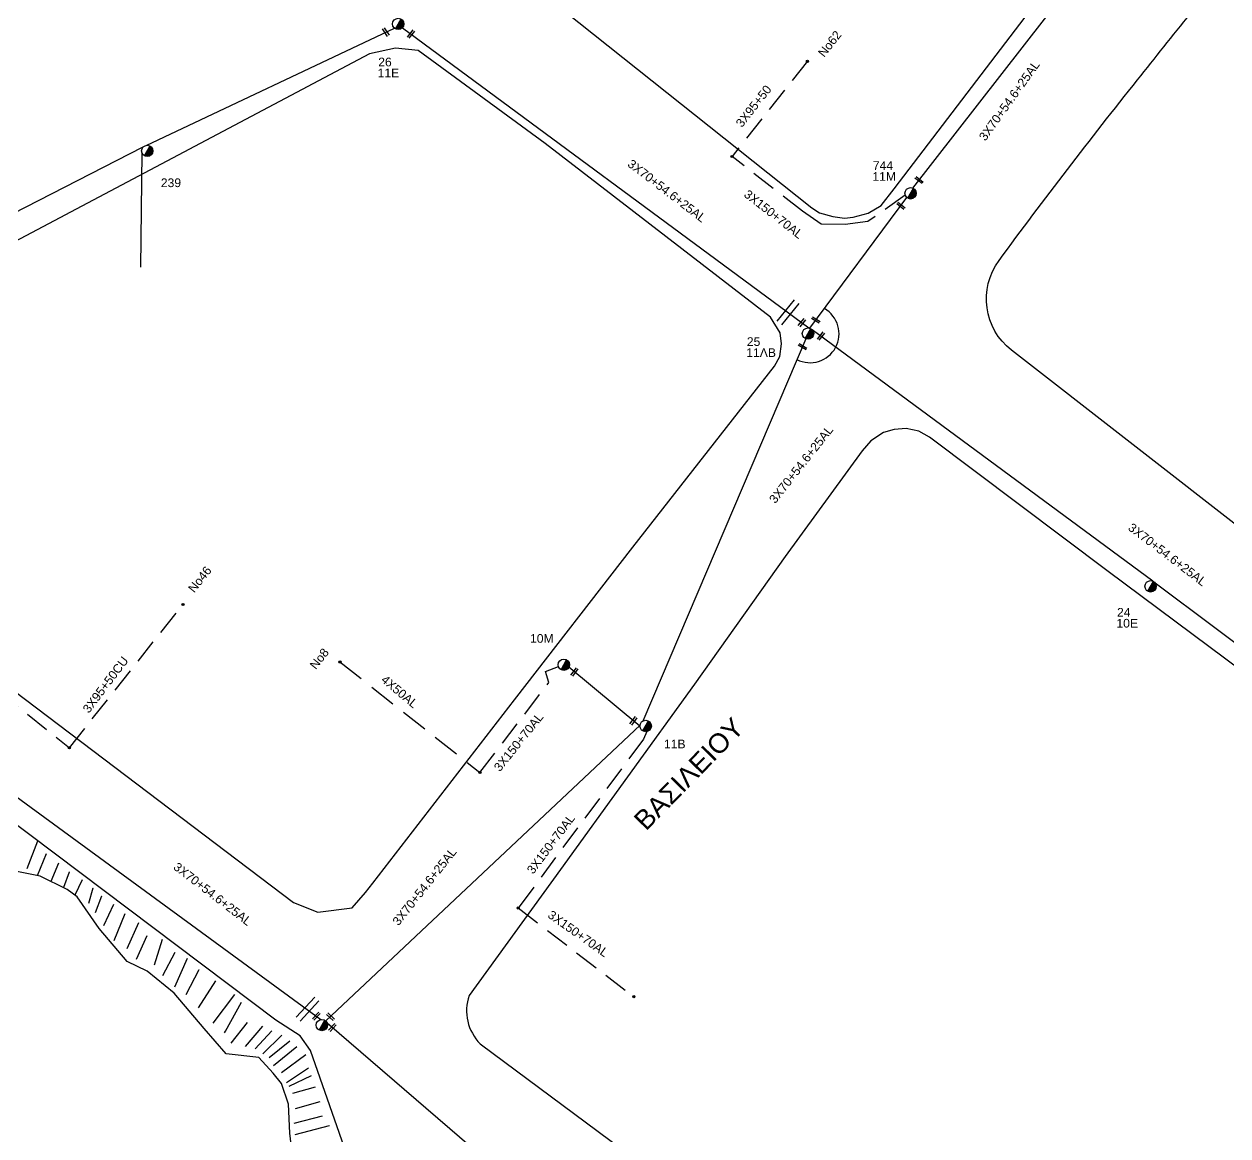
# Model space of a CAD drawing. Header units: millimetres. Extents: x 895 to 1951, y 728 to 1259.
# Drawn here: x 1257.2 to 1381.8, y 933.4 to 1048.4 of the extents above; entities that cross this region are included whole.
import ezdxf

# ---------------------------------------------------------------- set-up
doc = ezdxf.new("R2010")
doc.units = ezdxf.units.MM
doc.linetypes.add('DASHED', pattern=[19.05, 12.7, -6.35])
for name, color, linetype in [('Άγνωστα', 7, 'Continuous'), ('Γέφυρες Εναέριου Δικτύου', 7, 'Continuous'), ('Επιγραφές - Σχήματα', 7, 'Continuous'), ('Καλώδια ΧΤ   3x95+50CU', 7, 'DASHED'), ('Μηχανική τομή', 7, 'Continuous'), ('Στύλος ΦΜ', 7, 'Continuous'), ('Στύλος ΦΜ @ 1', 7, 'Continuous'), ('Συνδέσεις', 7, 'Continuous'), ('Συνεστραμμένα ΧΤ   3x70+54.6+25 AL', 7, 'SYN_LINE'), ('Τομή', 7, 'Continuous'), ('Υπόβαθρο ΔΕΗ', 7, 'Continuous'), ('Υπόγεια καλώδια Δικτύου ΧΤ και Παρ. ΧΤ - 3X150+70 AL', 7, 'DASHED'), ('Υπόγεια καλώδια Παροχών ΧΤ   4x50AL', 7, 'DASHED')]:
    doc.layers.add(name, color=color, linetype=linetype)
doc.styles.get("Standard").update_dxf_attribs({"font": 'ARIAL.TTF'})
doc.linetypes.add('SYN_LINE', pattern='A,0.5,-0.0001,["/\\/\\/\\/",Standard,S=0.1,R=0,X=0,Y=-0.05],-0.25', length=0.7501)

# ---------------------------------------------------------------- blocks, each defined once
blk = doc.blocks.new('ΥΠΑΡΧΩΝ ΤΣΙΜΕΝΤΕΝΙΟΣ ΣΤΥΛΟΣ')
at = {"layer": 'Στύλος ΦΜ'}
blk.add_hatch(color=7, dxfattribs=at).paths.add_polyline_path([(-1.29, -2.28, 0.574793), (2.62, 0, 0.268822), (1.3, 2.27)])
at = {"layer": 'Στύλος ΦΜ', "color": 7}
blk.add_line((-1.29, -2.28), (1.3, 2.27), dxfattribs=at)
blk.add_circle((0, 0), 2.62, dxfattribs=at)
at = {"layer": 'Στύλος ΦΜ', "flags": 4}
for tag, p in [('ΑΡΙΘΜΟΣ', (-4.68, 8.05)), ('ΤΥΠΟΣ', (-4.91, 3.03))]:
    blk.add_attdef(tag, p, '', height=4, dxfattribs=at)
blk = doc.blocks.new('ΜΗΧΑΝΙΚΗ ΤΟΜΗ')
at = {"layer": 'Μηχανική τομή', "ltscale": 40}
for p, q in [((-1.89, 0.78), (1.89, 0.78)), ((1.89, 0), (-1.89, 0))]:
    blk.add_line(p, q, dxfattribs=at)
blk = doc.blocks.new('ΤΟΜΗ')
at = {"layer": 'Τομή', "ltscale": 40}
for p, q in [((-5.68, 0), (5.68, 0)), ((5.68, -2.33), (-5.68, -2.33))]:
    blk.add_line(p, q, dxfattribs=at)
blk = doc.blocks.new('_ΣΥΝΔΕΣΗ')
at = {"layer": 'Συνδέσεις', "linetype": 'SYN_LINE', "ltscale": 40}
blk.add_hatch(color=256, dxfattribs=at).paths.add_polyline_path([(0.5, -0.01, 1), (-0.5, -0.01, 1)])
at = {"layer": 'Συνδέσεις'}
blk.add_circle((0, -0.01), 0.5, dxfattribs=at)

msp = doc.modelspace()

# ---------------------------------------------------------------- linework, layer by layer
at = {"layer": 'Άγνωστα', "color": 30, "linetype": 'DASHED', "ltscale": 0.2}
msp.add_lwpolyline([(1338.24, 1044.54), (1330.44, 1034.69)], dxfattribs=at)
at = {"layer": 'Γέφυρες Εναέριου Δικτύου'}
msp.add_arc((1338.52, 1016.35), 2.99, 242.7875, 60.391, dxfattribs=at)
at = {"layer": 'Καλώδια ΧΤ   3x95+50CU', "color": 6, "ltscale": 0.2}
msp.add_lwpolyline([(1253.46, 980.32, -0.548849), (1254.53, 979.37), (1254.53, 979.37), (1254.53, 979.37), (1254.53, 979.37), (1261.86, 973.53), (1273.62, 988.35)], format="xyb", dxfattribs=at)
at = {"layer": 'Συνεστραμμένα ΧΤ   3x70+54.6+25 AL', "color": 30, "ltscale": 20}
for points in [[(1349.15, 1031.42), (1374.32, 1063.74)], [(1338.5, 1016.93), (1348.54, 1030.43)], [(1338.72, 1016.79), (1373.98, 990.78)], [(1338.07, 1015.83), (1321.19, 976.28)], [(1374.23, 990.59), (1405.11, 967.48)], [(1320.91, 975.76), (1313.55, 981.85)], [(1320.92, 975.87), (1288.4, 945.27)], [(1288.53, 945.09), (1314.92, 922.37)]]:
    msp.add_lwpolyline(points, dxfattribs=at)
at = {"layer": 'Συνεστραμμένα ΧΤ   3x70+54.6+25 AL', "color": 2, "ltscale": 20}
for points in [[(1269.79, 1035.84), (1295.49, 1047.97)], [(1296.33, 1048), (1338.4, 1016.96)], [(1234.41, 1017.74), (1269.5, 1035.67)], [(1269.36, 1035.07), (1269.22, 1023.24)]]:
    msp.add_lwpolyline(points, dxfattribs=at)
at = {"layer": 'Συνεστραμμένα ΧΤ   3x70+54.6+25 AL', "color": 6, "ltscale": 20}
msp.add_lwpolyline([(1247.83, 974.7), (1287.89, 945.44)], dxfattribs=at)
at = {"layer": 'Υπόβαθρο ΔΕΗ'}
for points in [[(1371.57, 1066.3), (1355.83, 1079.19), (1312.44, 1056.31), (1310.85, 1055.28), (1310.47, 1054.66), (1310.22, 1053.62), (1310.32, 1052.94), (1310.6, 1052.09), (1311.17, 1051.26), (1313.08, 1049.74), (1338.71, 1029.38), (1339.49, 1028.87), (1340.87, 1028.47), (1342.08, 1028.32), (1342.97, 1028.42), (1344.54, 1028.84), (1345.87, 1029.61), (1347.21, 1031.33), (1364.78, 1054.36), (1371.6, 1063.3), (1372.09, 1064.06), (1372.29, 1064.84), (1372.07, 1065.71), (1371.57, 1066.3)], [(1293.26, 959.54), (1307.92, 978.5), (1320.18, 994.28), (1334.84, 1012.99), (1335.4, 1014), (1335.56, 1015.31), (1335.43, 1016.45), (1334.42, 1018.06), (1311.11, 1036.04), (1297.97, 1045.65), (1295.62, 1045.9), (1292.92, 1045.31), (1242.71, 1018.76), (1224.31, 1009.24), (1223.35, 1008.13), (1222.9, 1006.7), (1223.2, 1005.07), (1223.77, 1003.64), (1241.07, 990.78), (1285.06, 957.53), (1287.58, 956.52), (1291.11, 956.99), (1292.52, 958.57), (1293.26, 959.54)], [(1257.47, 961.03), (1258.58, 963.89)], [(1259.44, 962.55), (1258.51, 960.3)], [(1284.92, 931.61), (1284.68, 933.66), (1284.52, 936.67), (1283.82, 938.8), (1282.96, 939.87), (1281.46, 941.5), (1278.08, 941.86), (1275.82, 944.5), (1272.69, 948.13), (1269.9, 950.41), (1267.84, 951.43), (1264.93, 954.82), (1262.66, 958.12), (1261.62, 958.88), (1258.82, 960.24), (1256.26, 960.76)], [(1260.73, 961.6), (1259.95, 959.69)], [(1261.86, 960.68), (1261.85, 960.66), (1261.24, 959.06)], [(1263.17, 959.88), (1262.43, 958.29)], [(1263.88, 957.47), (1264.32, 959.05), (1264.32, 959.05)], [(1264.56, 956.48), (1265.21, 958.22), (1265.21, 958.22)], [(1265.42, 955.14), (1266.44, 957.35)], [(1266.5, 953.6), (1267.62, 956.38)], [(1267.84, 952.76), (1269.06, 955.44)], [(1268.8, 951.68), (1269.91, 954.1)], [(1270.66, 951.08), (1271.5, 953.72)], [(1272.77, 952.35), (1271.51, 949.95)], [(1272.78, 948.81), (1274.07, 951.78)], [(1273.94, 948.02), (1275.29, 950.61), (1275.29, 950.61)], [(1275.22, 946.63), (1277.01, 949.41)], [(1276.74, 945.04), (1278.99, 948.01)], [(1277.9, 944.05), (1278.02, 944.21), (1279.67, 947.21)], [(1278.61, 942.99), (1280.28, 945.11)], [(1280.1, 942.62), (1281.88, 944.74)], [(1281.07, 942.4), (1282.81, 944.26)], [(1281.89, 941.86), (1283.84, 943.8)], [(1284.68, 943.18), (1282.52, 941.45)], [(1282.99, 940.66), (1285.38, 942.63)], [(1283.8, 939.93), (1286.32, 941.8)], [(1284.31, 938.89), (1284.34, 938.91), (1286.6, 940.43)], [(1284.61, 938.54), (1286.93, 939.63)], [(1284.98, 937.81), (1287.34, 938.45)], [(1285.25, 936.23), (1287.81, 936.94)], [(1285.11, 934.69), (1288.05, 935.47)], [(1285.21, 933.54), (1288.79, 934.47), (1288.79, 934.47)]]:
    msp.add_lwpolyline(points, dxfattribs=at)
for points in [[(1383.34, 1056.33), (1384.22, 1056.33), (1407.21, 1038.03), (1404.99, 999.68), (1404.06, 983.25, -0.601412), (1401.11, 981.89), (1383.91, 995.54), (1359.36, 1014.65, -0.406318), (1358.07, 1023.93, -0.009909), (1372.4, 1042.61, 0.00038), (1383.34, 1056.33, 17.016181)], [(1356.16, 740.09), (1349.47, 761.77), (1338.39, 793.51), (1330.14, 817.49), (1321.93, 841.25), (1298.05, 910.06), (1286.81, 942.22), (1285.74, 943.72), (1283.22, 945.34), (1209.46, 1000.87, 0.331413), (1203.13, 1000.91), (1168.85, 981.36, 0.491397), (1167.92, 974.75), (1189.46, 945.34), (1264.83, 841.25), (1286, 811.5), (1312.59, 773.73), (1333.03, 743.97)]]:
    msp.add_lwpolyline(points, format="xyb", dxfattribs=at)
msp.add_lwpolyline([(1401.46, 945.34), (1403.34, 966.33), (1390.19, 976.26), (1369.37, 991.77), (1350.86, 1005.65), (1349.76, 1006.27), (1348.45, 1006.55), (1347.22, 1006.45), (1346.1, 1006.15), (1344.79, 1005.27), (1343.92, 1004.24), (1335.92, 993.32), (1326.54, 980.1), (1312.69, 960.95), (1303.24, 947.9), (1303.24, 947.9, 0.290184), (1304.38, 942.91), (1377.64, 888.51, -0.299099), (1396.45, 894.29)], format="xyb", close=True, dxfattribs=at)
at = {"layer": 'Υπόγεια καλώδια Δικτύου ΧΤ και Παρ. ΧΤ - 3X150+70 AL', "color": 30, "ltscale": 0.2}
for points in [[(1348.37, 1030.67), (1344.48, 1027.95), (1342.16, 1027.66), (1339.65, 1027.68), (1337.72, 1029.04), (1330.44, 1034.69)], [(1304.35, 970.97), (1311.48, 980.29), (1311.14, 981.42), (1312.48, 981.92)], [(1321.61, 975.2), (1321.28, 974.41), (1308.3, 956.96), (1320.28, 947.78)]]:
    msp.add_lwpolyline(points, dxfattribs=at)
at = {"layer": 'Υπόγεια καλώδια Παροχών ΧΤ   4x50AL', "color": 30, "ltscale": 0.22}
msp.add_lwpolyline([(1289.86, 982.41), (1304.35, 970.97)], dxfattribs=at)

# ---------------------------------------------------------------- block references
at = {"layer": 'Μηχανική τομή'}
for p, xscale, yscale, zscale, rotation in [((1294.52, 1047.51), 0.2500000000000377, 0.2500000000000377, 0.2500000000000377, 303.3195602628329), ((1297.29, 1047.29), 0.2499999999999578, 0.2499999999999578, 0.2499999999999578, 50.8544721453577), ((1349.74, 1032.17), 0.2500000000000325, 0.2500000000000325, 0.2500000000000325, 322.12582879771), ((1347.85, 1029.51), 0.2500000000000325, 0.2500000000000325, 0.2500000000000325, 322.12582879771), ((1337.74, 1017.44), 0.2499999999999578, 0.2499999999999578, 0.2499999999999578, 50.8544721453577), ((1339.06, 1017.69), 0.2499999999999862, 0.2499999999999862, 0.2499999999999862, 329.1818785600047), ((1339.72, 1016.05), 0.2499999999999578, 0.2499999999999578, 0.2499999999999578, 50.8544721453577), ((1337.69, 1014.94), 0.2499999999999862, 0.2499999999999862, 0.2499999999999862, 329.1818785600047), ((1314.2, 981.31), 0.250000000000044, 0.250000000000044, 0.250000000000044, 52.79040513513576), ((1320.31, 976.26), 0.250000000000044, 0.250000000000044, 0.250000000000044, 52.79040513513576), ((1287.35, 945.83), 0.2500000000000828, 0.2500000000000828, 0.2500000000000828, 226.8618093897773), ((1287.35, 945.83), 0.2500000000000828, 0.2500000000000828, 0.2500000000000828, 226.8618093897773), ((1288.94, 945.78), 0.2500000000000674, 0.2500000000000674, 0.2500000000000674, 137.9279479695743), ((1289.01, 944.67), 0.2500000000000828, 0.2500000000000828, 0.2500000000000828, 226.8618093897773)]:
    msp.add_blockref('ΜΗΧΑΝΙΚΗ ΤΟΜΗ', p, dxfattribs=dict(at, xscale=xscale, yscale=yscale, zscale=zscale, rotation=rotation))
at = {"layer": 'Στύλος ΦΜ @ 1', "ltscale": 40}
ref = msp.add_blockref('ΥΠΑΡΧΩΝ ΤΣΙΜΕΝΤΕΝΙΟΣ ΣΤΥΛΟΣ', (1295.89, 1048.4), dxfattribs=dict(at, xscale=0.2249999999999091, yscale=0.2249999999999091, zscale=0.2249999999999091))
ref.add_attrib('ΤΥΠΟΣ', '11E', (1293.76, 1042.88), dxfattribs={"layer": 'Στύλος ΦΜ', "height": 0.9, "flags": 4})
ref.add_attrib('ΑΡΙΘΜΟΣ', '26', (1293.82, 1044.01), dxfattribs={"layer": 'Στύλος ΦΜ', "height": 0.9, "flags": 4})
ref = msp.add_blockref('ΥΠΑΡΧΩΝ ΤΣΙΜΕΝΤΕΝΙΟΣ ΣΤΥΛΟΣ', (1269.92, 1035.26), dxfattribs=dict(at, xscale=0.2249999999999091, yscale=0.2249999999999091, zscale=0.2249999999999091))
ref.add_attrib('ΤΥΠΟΣ', '239', (1271.32, 1031.52), dxfattribs={"layer": 'Στύλος ΦΜ', "height": 0.9, "flags": 4})
ref = msp.add_blockref('ΥΠΑΡΧΩΝ ΤΣΙΜΕΝΤΕΝΙΟΣ ΣΤΥΛΟΣ', (1348.92, 1030.88), dxfattribs=dict(at, xscale=0.2249999999999091, yscale=0.2249999999999091, zscale=0.2249999999999091))
ref.add_attrib('ΤΥΠΟΣ', '11M', (1344.96, 1032.17), dxfattribs={"layer": 'Στύλος ΦΜ', "height": 0.9, "flags": 4})
ref.add_attrib('ΑΡΙΘΜΟΣ', '744', (1345.01, 1033.3), dxfattribs={"layer": 'Στύλος ΦΜ', "height": 0.9, "flags": 4})
ref = msp.add_blockref('ΥΠΑΡΧΩΝ ΤΣΙΜΕΝΤΕΝΙΟΣ ΣΤΥΛΟΣ', (1338.3, 1016.37), dxfattribs=dict(at, xscale=0.2249999999999091, yscale=0.2249999999999091, zscale=0.2249999999999091))
ref.add_attrib('ΤΥΠΟΣ', '11ΛB', (1331.91, 1013.95), dxfattribs={"layer": 'Στύλος ΦΜ', "height": 0.9, "flags": 4})
ref.add_attrib('ΑΡΙΘΜΟΣ', '25', (1331.97, 1015.09), dxfattribs={"layer": 'Στύλος ΦΜ', "height": 0.9, "flags": 4})
ref = msp.add_blockref('ΥΠΑΡΧΩΝ ΤΣΙΜΕΝΤΕΝΙΟΣ ΣΤΥΛΟΣ', (1373.76, 990.23), dxfattribs=dict(at, xscale=0.2249999999999091, yscale=0.2249999999999091, zscale=0.2249999999999091))
ref.add_attrib('ΤΥΠΟΣ', '10E', (1370.22, 985.96), dxfattribs={"layer": 'Στύλος ΦΜ', "height": 0.9, "flags": 4})
ref.add_attrib('ΑΡΙΘΜΟΣ', '24', (1370.28, 987.09), dxfattribs={"layer": 'Στύλος ΦΜ', "height": 0.9, "flags": 4})
ref = msp.add_blockref('ΥΠΑΡΧΩΝ ΤΣΙΜΕΝΤΕΝΙΟΣ ΣΤΥΛΟΣ', (1313.03, 982.12), dxfattribs=dict(at, xscale=0.2249999999999091, yscale=0.2249999999999091, zscale=0.2249999999999091))
ref.add_attrib('ΤΥΠΟΣ', '10M', (1309.53, 984.39), dxfattribs={"layer": 'Στύλος ΦΜ', "height": 0.9, "flags": 4})
ref = msp.add_blockref('ΥΠΑΡΧΩΝ ΤΣΙΜΕΝΤΕΝΙΟΣ ΣΤΥΛΟΣ', (1321.5, 975.78), dxfattribs=dict(at, xscale=0.2249999999999091, yscale=0.2249999999999091, zscale=0.2249999999999091))
ref.add_attrib('ΤΥΠΟΣ', '11B', (1323.39, 973.47), dxfattribs={"layer": 'Στύλος ΦΜ', "height": 0.9, "flags": 4})
at = {"layer": 'Στύλος ΦΜ @ 1', "ltscale": 40, "xscale": 0.2249999999999091, "yscale": 0.2249999999999091, "zscale": 0.2249999999999091}
msp.add_blockref('ΥΠΑΡΧΩΝ ΤΣΙΜΕΝΤΕΝΙΟΣ ΣΤΥΛΟΣ', (1287.99, 944.85), dxfattribs=at)
at = {"layer": 'Συνδέσεις', "xscale": 0.2249999999999091, "yscale": 0.2249999999999091, "zscale": 0.2249999999999091}
for p in [(1338.24, 1044.54), (1330.44, 1034.69), (1273.62, 988.35), (1289.86, 982.41), (1261.86, 973.53), (1304.35, 970.97), (1308.3, 956.96), (1320.28, 947.78)]:
    msp.add_blockref('_ΣΥΝΔΕΣΗ', p, dxfattribs=at)
at = {"layer": 'Τομή'}
for p, xscale, yscale, zscale, rotation in [((1336.45, 1018.39), 0.2500000000000028, 0.2500000000000028, 0.2500000000000028, 231.0875802026061), ((1286.71, 946.3), 0.2500000000000057, 0.2500000000000057, 0.2500000000000057, 226.9265772672121), ((1286.71, 946.3), 0.2500000000000056, 0.2500000000000056, 0.2500000000000056, 226.9265772672121)]:
    msp.add_blockref('ΤΟΜΗ', p, dxfattribs=dict(at, xscale=xscale, yscale=yscale, zscale=zscale, rotation=rotation))

# ---------------------------------------------------------------- texts
at = {"layer": 'Επιγραφές - Σχήματα', "color": 7, "width": 84.1859, "attachment_point": 1}
for s, insert, char_height, rotation in [('3X95+50', (1330.75, 1038.18), 0.9, 51.879), ('ΒΑΣΙΛΕΙΟΥ', (1320.1, 966.25), 2, 45.7215)]:
    msp.add_mtext(s, dxfattribs=dict(at, insert=insert, char_height=char_height, rotation=rotation))
at = {"layer": 'Καλώδια ΧΤ   3x95+50CU', "color": 7, "insert": (1263.16, 977.58), "char_height": 0.9, "width": 84.1859, "attachment_point": 1, "rotation": 52.9302}
msp.add_mtext('3X95+50CU', dxfattribs=at)
at = {"layer": 'Συνεστραμμένα ΧΤ   3x70+54.6+25 AL', "color": 7, "char_height": 0.9, "width": 84.1859, "attachment_point": 1}
for insert, rotation in [((1355.92, 1036.75), 54.4531), ((1320.09, 1034.46), 322.6187), ((1334.2, 999.28), 51.6713), ((1371.89, 996.84), 322.6187), ((1295.22, 955.62), 51.6713), ((1273.09, 961.75), 322.3302)]:
    msp.add_mtext('3X70+54.6+25AL', dxfattribs=dict(at, insert=insert, rotation=rotation))
at = {"layer": 'Υπόγεια καλώδια Δικτύου ΧΤ και Παρ. ΧΤ - 3X150+70 AL', "color": 7, "char_height": 0.9, "width": 84.1859, "attachment_point": 1}
for s, insert, rotation in [('No62', (1339.26, 1045.45), 51.6735), ('3X150+70AL', (1332.14, 1031.32), 322.0298), ('No46', (1274.07, 990.05), 51.6735), ('No8', (1286.65, 982.12), 51.6735), ('3X150+70AL', (1305.71, 971.56), 51.2714), ('3X150+70AL', (1309.13, 960.93), 53.0786), ('3X150+70AL', (1311.8, 956.78), 324.6863)]:
    msp.add_mtext(s, dxfattribs=dict(at, insert=insert, rotation=rotation))
at = {"layer": 'Υπόγεια καλώδια Παροχών ΧΤ   4x50AL', "color": 7, "insert": (1294.61, 981.12), "char_height": 0.9, "width": 84.1859, "attachment_point": 1, "rotation": 320.0609}
msp.add_mtext('4X50AL', dxfattribs=at)

doc.saveas('drawing.dxf')
